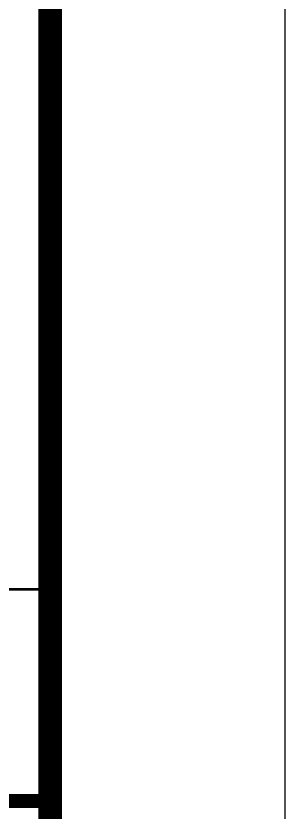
# Model space of a CAD drawing. Extents: x 14207793 to 14719554, y -1675802 to -1228715.
# Drawn here: x 14667885 to 14669260, y -1387114 to -1383043 of the extents above; entities that cross this region are included whole.
import ezdxf

# ---------------------------------------------------------------- set-up
doc = ezdxf.new("R2010")
doc.units = 0
doc.header["$LTSCALE"] = 500
doc.header["$MEASUREMENT"] = 0
doc.layers.get('0').update_dxf_attribs({"linetype": 'CONTINUOUS'})
doc.layers.add('PUB_TITLE', color=4, linetype='CONTINUOUS')

msp = doc.modelspace()

# ---------------------------------------------------------------- linework, layer by layer
at = {"color": 4, "const_width": 71.27}
for points in [[(14668060, -1406510.8), (14662060, -1406510.8), (14662060, -1377767.5), (14668060, -1377767.5)], [(14662060, -1377767.5), (14668060, -1377767.5), (14668060, -1387056.8), (14662060, -1387056.8)]]:
    msp.add_lwpolyline(points, close=True, dxfattribs=at)
at = {"color": 4, "const_width": 13.36}
msp.add_lwpolyline([(14662060, -1385974.53), (14668060, -1385974.53)], dxfattribs=at)
at = {"layer": 'PUB_TITLE'}
msp.add_lwpolyline([(14669260, -1376567.5), (14526580, -1376567.5), (14526580, -1426967.5), (14669260, -1426967.5)], close=True, dxfattribs=at)
at = {"layer": 'PUB_TITLE', "const_width": 120}
msp.add_lwpolyline([(14668060, -1377767.5), (14529580, -1377767.5), (14529580, -1425767.5), (14668060, -1425767.5)], close=True, dxfattribs=at)

doc.saveas('drawing.dxf')
